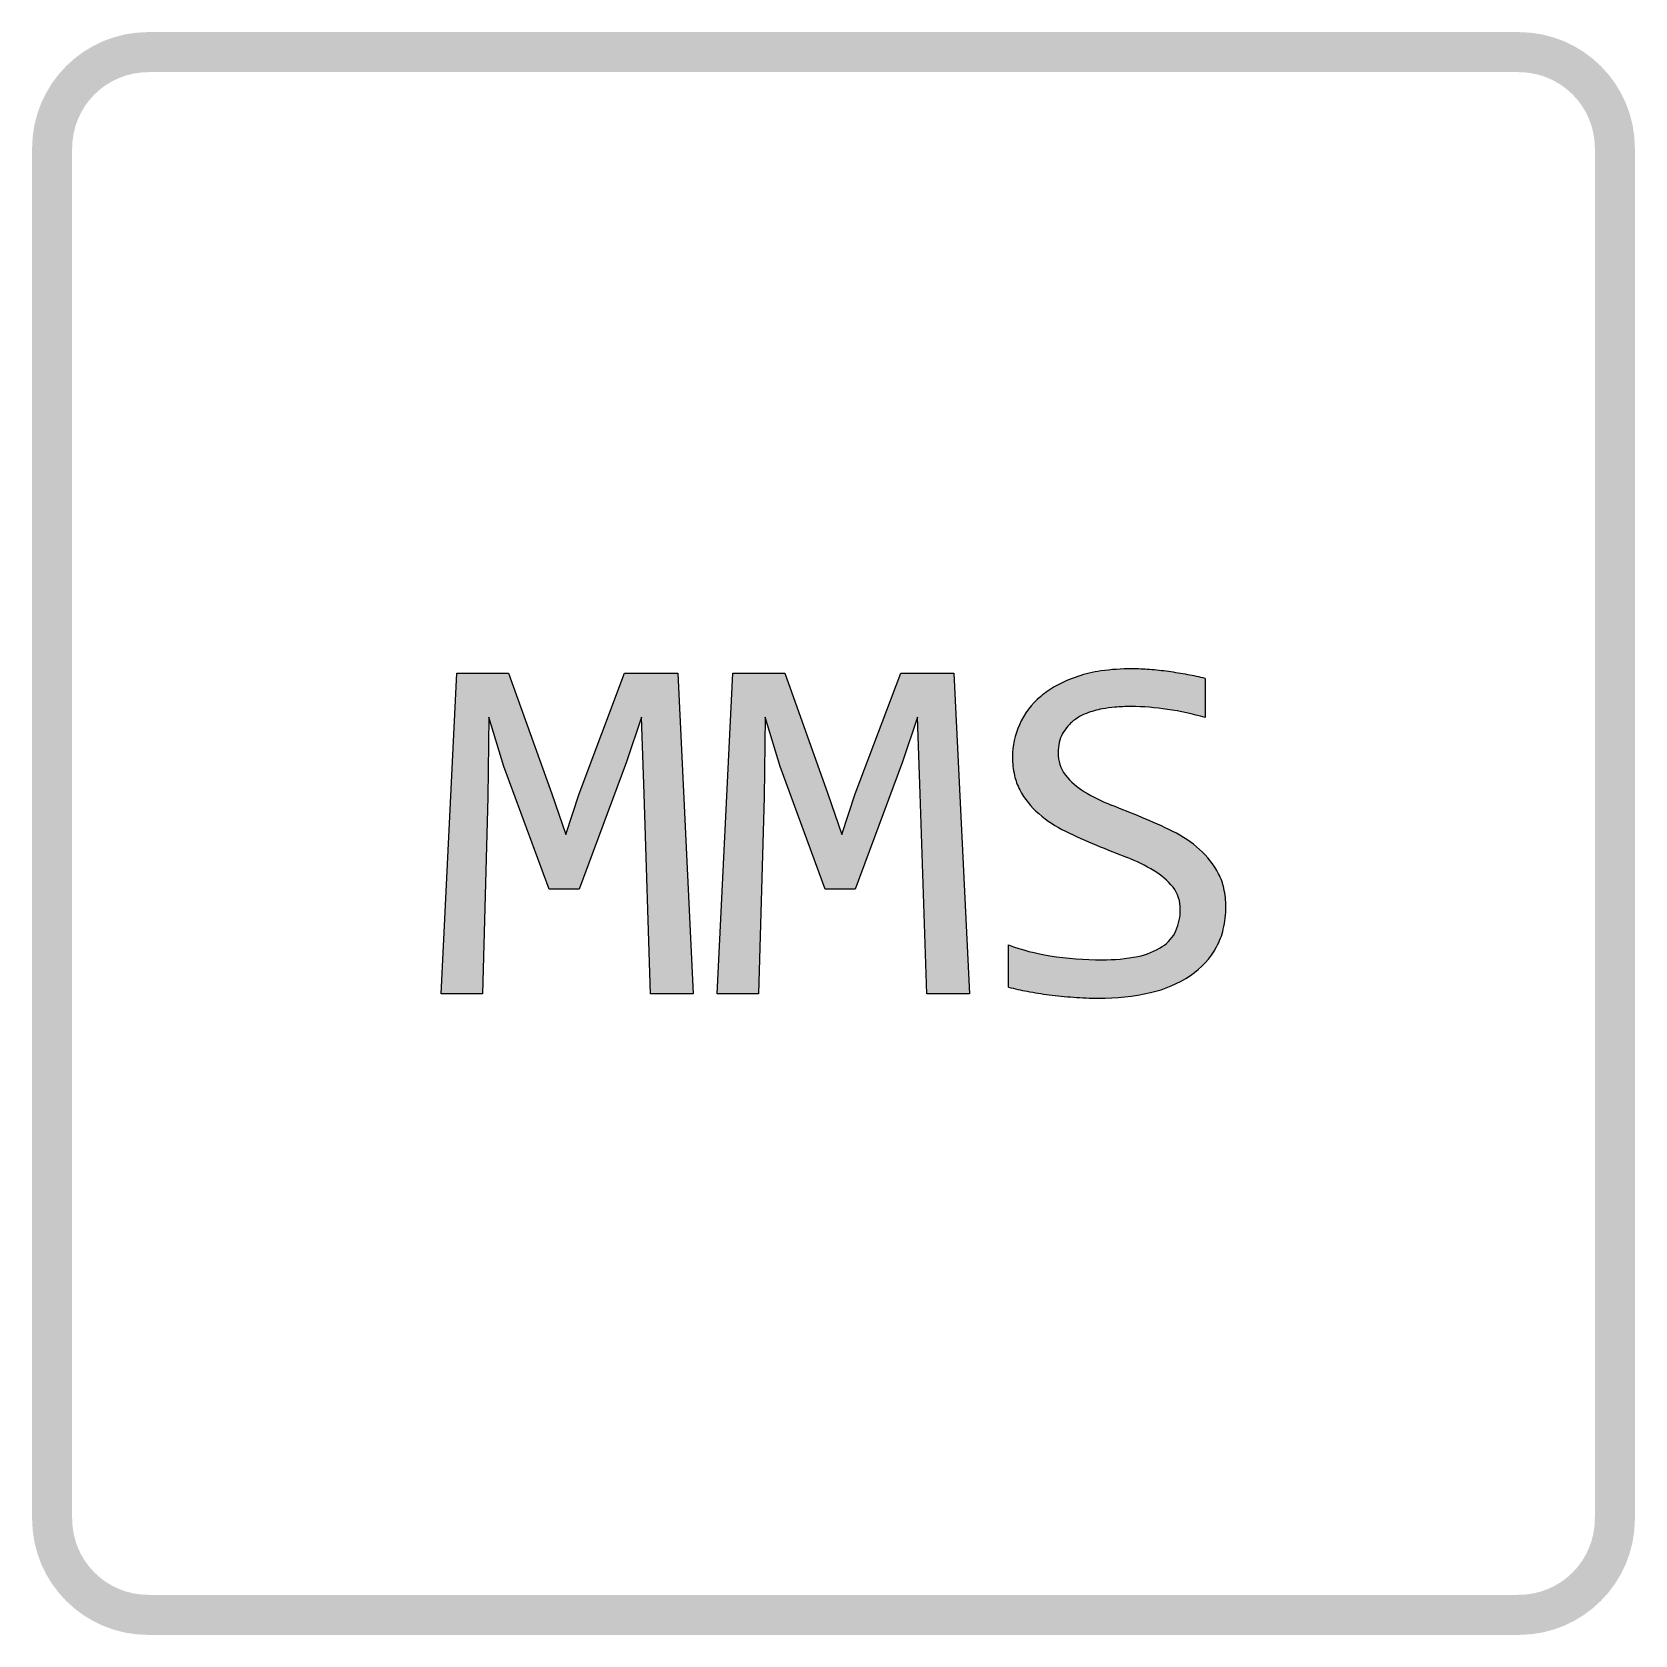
# Model space of a CAD drawing. Header units: millimetres. Extents: x -100 to 100, y -100 to 100.
import ezdxf

# ---------------------------------------------------------------- set-up
doc = ezdxf.new("R2010")
doc.units = ezdxf.units.MM
doc.layers.get('0').update_dxf_attribs({"color": 178, "lineweight": 25, "true_color": 0x000000})

msp = doc.modelspace()

# ---------------------------------------------------------------- hatches: boundary and pattern name
h = msp.add_hatch(color=256)
edge = h.paths.add_edge_path(flags=0)
edge.add_line((100, -85.50000000000003), (100, 85.49999999999997))
edge.add_arc((85.49999999999997, 85.49999999999997), 14.5, 0, 90)
edge.add_line((85.49999999999997, 99.99999999999997), (-85.50000000000003, 100))
edge.add_arc((-85.50000000000003, 85.49999999999997), 14.5, 90, 180)
edge.add_line((-100, 85.49999999999997), (-100, -85.50000000000003))
edge.add_arc((-85.50000000000003, -85.50000000000003), 14.5, 180, 270)
edge.add_line((-85.50000000000003, -100), (85.49999999999997, -100))
edge.add_arc((85.49999999999997, -85.50000000000003), 14.5, 270, 360)
edge = h.paths.add_edge_path(flags=0)
edge.add_arc((-85.50000000000003, 85.49999999999997), 9.5, 90.00000000000001, 180)
edge.add_line((-95.00000000000003, 85.49999999999997), (-95.00000000000003, -85.50000000000003))
edge.add_arc((-85.50000000000003, -85.50000000000003), 9.5, 180, 270)
edge.add_line((-85.50000000000003, -95.00000000000003), (85.49999999999997, -95.00000000000003))
edge.add_arc((85.49999999999997, -85.50000000000003), 9.5, 270, 360)
edge.add_line((94.99999999999997, -85.50000000000003), (94.99999999999997, 85.49999999999997))
edge.add_arc((85.49999999999997, 85.49999999999997), 9.5, 0, 90.00000000000001)
edge.add_line((85.49999999999997, 94.99999999999997), (-85.50000000000003, 94.99999999999997))
h = msp.add_hatch(color=256)
h.paths.add_polyline_path([(-22.82356541698547, -20), (-23.61928079571539, 4.942616679418514), (-23.95592960979343, 14.52180566182096), (-25.82280030604439, 8.951798010711553), (-31.72945677123184, -6.962509563886767), (-35.49380260137721, -6.962509563886767), (-41.12501912777354, 8.339709257842387), (-42.9918898240245, 14.52180566182096), (-43.11430757459833, 4.514154552410098), (-43.81820964039787, -20), (-48.95975516449887, -20), (-47.00107115531753, 20), (-40.54353481254783, 20), (-35.15715378729917, 4.942616679418514), (-33.41270084162204, -0.1377199693955653), (-31.72945677123184, 4.942616679418514), (-26.06763580719205, 20), (-19.4264728385616, 20), (-17.49839326702373, -20)], flags=0)
h.paths.add_polyline_path([(-8.538638102524871, 14.52180566182096), (-8.66105585309871, 4.514154552410098), (-9.364957918898249, -20), (-14.50650344299924, -20), (-12.54781943381791, 20), (-6.090283091048214, 20), (-0.7039020657995465, 4.942616679418514), (1.040550879877571, -0.1377199693955653), (2.723794950267788, 4.942616679418514), (8.385615914307571, 20), (15.02677888293802, 20), (16.9548584544759, -20), (11.62968630451415, -20), (10.83397092578424, 4.942616679418514), (10.4973221117062, 14.52180566182096), (8.630451415455234, 8.951798010711553), (2.723794950267788, -6.962509563886767), (-1.040550879877593, -6.962509563886767), (-6.671767406273915, 8.339709257842387)], flags=0)
edge = h.paths.add_edge_path(flags=0)
edge.add_arc((38.06416905221906, -9.16602907421573), 10.8955861122798, 0, 12.326429423784987, ccw=False)
edge.add_arc((36.77937844904149, -9.16602907421577), 12.18037671545737, 346.87709014100363, 360, ccw=False)
edge.add_arc((39.9833327263738, -9.912963200219647), 8.890508389851423, 331.50436138175587, 346.8770901410038, ccw=False)
edge.add_arc((38.89465722556912, -9.313312610833016), 10.13338586154056, 303.94233104133747, 331.4613515691275, ccw=False)
edge.add_arc((36.27710861470237, -5.200752856665751), 15.00721368955996, 282.59240960780687, 303.46599470057004, ccw=False)
edge.add_arc((33.35967948504715, 6.965584019016021), 27.51762718733893, 269.47316113600857, 282.9980593773612, ccw=False)
edge.add_arc((33.10079858454471, 20.33905472934016), 40.88993502652158, 265.56533546984997, 270.0082081773583, ccw=False)
edge.add_arc((34.78681437379829, 42.71466505500333), 63.32894182299701, 262.85440624141165, 265.60981596276014, ccw=False)
edge.add_arc((32.39986281799853, 23.94779500107205), 44.41092652685305, 259.3209071552746, 262.8982463299978, ccw=False)
edge.add_arc((30.42939974881343, 13.74781654660984), 34.02249549469252, 255.3840800855626, 259.39870632770453, ccw=False)
edge.add_line((21.84422341239481, -19.17368018362663), (21.8442234123948, -13.9097169089518))
edge.add_arc((31.594047512418, 12.8801886109072), 28.50891277731167, 250.0017074126825, 260.7288621467621)
edge.add_arc((33.15800810760416, 23.08374506435145), 38.8312742644974, 260.8769006512198, 270.5112785487233)
edge.add_arc((33.83917234568775, 5.156346483225175), 20.905008513152, 269.0827403396049, 281.4471531696067)
edge.add_arc((36.32877978751321, -6.864579247239839), 8.629274687978372, 281.0861940703453, 302.9152026307361)
edge.add_arc((38.34222837173785, -10.05458952668975), 4.857428311058498, 303.4247926205509, 334.6450624117106)
edge.add_arc((36.96918130898666, -9.590363115406861), 6.299259193846216, 336.1775314170115, 361.0759831792698)
edge.add_arc((38.92625281105475, -9.3551233560942), 4.342652003756002, 358.4568054153493, 397.6516977276412)
edge.add_arc((35.44794274855256, -12.30584178353342), 8.901551758032474, 39.01277178214567, 59.29934142040698)
edge.add_arc((28.70130320600351, -23.32417665161946), 21.82084990769569, 58.83817324059834, 68.66134202002388)
edge.add_arc((262.7902306442285, 564.5593362053347), 610.954985256725, 247.88648387094838, 248.2747505597413, ccw=False)
edge.add_arc((54.06926437725895, 50.91935367632477), 56.52692678326351, 243.627552694581, 247.8979751293432, ccw=False)
edge.add_arc((35.93951268075133, 14.5405452114123), 15.88112853120482, 229.4194102835127, 243.92801034225658, ccw=False)
edge.add_arc((32.25801873509037, 10.19904155316849), 10.18895707357844, 207.6993254014544, 229.2610710952318, ccw=False)
edge.add_arc((29.5338560269873, 8.780130614063433), 7.117438184241802, 192.5059988809323, 207.7796207250211, ccw=False)
edge.add_arc((32.92942137204554, 9.533282325937279), 10.59552695735542, 180, 192.5059988809324, ccw=False)
edge.add_arc((32.45859607852081, 9.496397126837156), 10.12476885165724, 156.2564678679327, 179.7912672436612, ccw=False)
edge.add_arc((32.04743615542655, 9.672048160273185), 9.677687215250259, 129.7942204019928, 156.2282428237191, ccw=False)
edge.add_arc((32.96912498824024, 8.794464911433934), 10.94286780142581, 118.27819837366289, 130.5612836322953, ccw=False)
edge.add_arc((36.00049816251509, 3.159458335941412), 17.34150222039031, 108.5278106208876, 118.27819837366289, ccw=False)
edge.add_arc((35.60694561140217, 4.333768367487641), 16.10300003602502, 98.00273817632927, 108.52781062088721, ccw=False)
edge.add_arc((37.23825554705438, -7.269581336102732), 27.82046121368499, 90.00000000000011, 98.00273817632939, ccw=False)
edge.add_arc((37.14726820616279, -7.739814460592161), 28.29084065262494, 85.37905270221762, 89.81572835981018, ccw=False)
edge.add_arc((36.32781711592099, -19.05851355149457), 39.63887997312116, 82.04504810650712, 85.51649251591078, ccw=False)
edge.add_arc((33.79124243381891, -37.4998744509188), 58.25384474100395, 79.70639158307068, 82.08440668612468, ccw=False)
edge.add_arc((37.35147581950976, -18.27669007543483), 38.70393063722331, 76.49656932246108, 79.80689820071001, ccw=False)
edge.add_line((46.38898240244835, 19.35730680948738), (46.38898240244835, 14.46059678653405))
edge.add_arc((36.16691066702831, -21.18473785841746), 37.08207966814501, 73.99860905817502, 81.45639779816693)
edge.add_arc((37.02679402575879, -15.03314267932813), 30.87106757794872, 81.33844702881122, 89.83473719152565)
edge.add_arc((37.11583779648061, -9.049448003921261), 24.88724448441094, 90.00000000000026, 94.62133887165953)
edge.add_arc((36.34701741316235, 0.4617776438044476), 15.34499642099522, 94.62133887165915, 100.5076892278767)
edge.add_arc((35.6119703189513, 4.424768653177633), 11.31441433262625, 100.5076892278766, 110.9778236802777)
edge.add_arc((33.72797685122977, 9.338423067222775), 6.051959478940307, 110.977823680278, 125.3112134396328)
edge.add_arc((33.72329302508727, 9.345035527659457), 6.043856216612098, 125.311213439634, 137.7915869959455)
edge.add_arc((32.67843189941213, 10.29273734235738), 4.633227455552385, 137.7915869959447, 152.0544213067317)
edge.add_arc((32.60343107587822, 10.33252465552954), 4.548326608558819, 152.0544213067324, 166.7780850395372)
edge.add_arc((33.6605109680832, 10.08416220351947), 5.634191151709829, 166.7780850395363, 180)
edge.add_arc((32.43099676803626, 9.973212094527263), 4.406074100057292, 178.5570726124522, 217.3658089159223)
edge.add_arc((35.94874416694601, 12.90727720116093), 8.984747564581324, 218.6221827158599, 238.8491355373754)
edge.add_arc((42.26830459306709, 23.05276477813454), 20.93701752073818, 238.4108982419514, 248.6684901376513)
edge.add_arc((-191.4965810651139, -564.0084563279298), 610.9549852569172, 67.88648387094821, 68.27475055974088, ccw=False)
edge.add_arc((18.90069381651225, -46.23347621200435), 52.06506531955826, 63.25148390883987, 67.89500807808417, ccw=False)
edge.add_arc((35.36052369065831, -13.74976615946471), 15.64945066019147, 48.720011405408684, 63.538367173813526, ccw=False)
edge.add_arc((38.77234589157121, -9.819857926034265), 10.44527241755281, 27.2673403247731, 48.562315114108515, ccw=False)
edge.add_arc((41.54243617790126, -8.405963294900015), 7.335243125082022, 12.326429423785214, 27.363546927392292, ccw=False)

# ---------------------------------------------------------------- linework, layer by layer
for p, q in [((-48.95975516449887, -20), (-47.00107115531753, 20)), ((-47.00107115531753, 20), (-40.54353481254783, 20)), ((-40.54353481254783, 20), (-35.15715378729917, 4.942616679418514)), ((-31.72945677123184, 4.942616679418514), (-26.06763580719205, 20)), ((-26.06763580719205, 20), (-19.4264728385616, 20)), ((-19.4264728385616, 20), (-17.49839326702373, -20)), ((-14.50650344299924, -20), (-12.54781943381791, 20)), ((-12.54781943381791, 20), (-6.090283091048214, 20)), ((-6.090283091048214, 20), (-0.7039020657995465, 4.942616679418514)), ((2.723794950267788, 4.942616679418514), (8.385615914307571, 20)), ((8.385615914307571, 20), (15.02677888293802, 20)), ((15.02677888293802, 20), (16.9548584544759, -20)), ((46.38898240244835, 19.35730680948738), (46.38898240244835, 14.46059678653405)), ((-42.9918898240245, 14.52180566182096), (-43.11430757459833, 4.514154552410098)), ((-41.12501912777354, 8.339709257842387), (-42.9918898240245, 14.52180566182096)), ((-23.95592960979343, 14.52180566182096), (-25.82280030604439, 8.951798010711553)), ((-23.61928079571539, 4.942616679418514), (-23.95592960979343, 14.52180566182096)), ((-8.538638102524871, 14.52180566182096), (-8.66105585309871, 4.514154552410098)), ((-6.671767406273915, 8.339709257842387), (-8.538638102524871, 14.52180566182096)), ((10.4973221117062, 14.52180566182096), (8.630451415455234, 8.951798010711553)), ((10.83397092578424, 4.942616679418514), (10.4973221117062, 14.52180566182096)), ((-35.49380260137721, -6.962509563886767), (-41.12501912777354, 8.339709257842387)), ((-25.82280030604439, 8.951798010711553), (-31.72945677123184, -6.962509563886767)), ((-1.040550879877593, -6.962509563886767), (-6.671767406273915, 8.339709257842387)), ((8.630451415455234, 8.951798010711553), (2.723794950267788, -6.962509563886767)), ((-43.11430757459833, 4.514154552410098), (-43.81820964039787, -20)), ((-35.15715378729917, 4.942616679418514), (-33.41270084162204, -0.1377199693955653)), ((-33.41270084162204, -0.1377199693955653), (-31.72945677123184, 4.942616679418514)), ((-22.82356541698547, -20), (-23.61928079571539, 4.942616679418514)), ((-8.66105585309871, 4.514154552410098), (-9.364957918898249, -20)), ((-0.7039020657995465, 4.942616679418514), (1.040550879877571, -0.1377199693955653)), ((1.040550879877571, -0.1377199693955653), (2.723794950267788, 4.942616679418514)), ((11.62968630451415, -20), (10.83397092578424, 4.942616679418514)), ((-31.72945677123184, -6.962509563886767), (-35.49380260137721, -6.962509563886767)), ((2.723794950267788, -6.962509563886767), (-1.040550879877593, -6.962509563886767)), ((21.84422341239481, -19.17368018362663), (21.8442234123948, -13.9097169089518)), ((-43.81820964039787, -20), (-48.95975516449887, -20)), ((-17.49839326702373, -20), (-22.82356541698547, -20)), ((-9.364957918898249, -20), (-14.50650344299924, -20)), ((16.9548584544759, -20), (11.62968630451415, -20))]:
    msp.add_line(p, q)
for centre, radius, start, end in [((35.60694561140217, 4.333768367487641), 16.10300003602502, 98.0027381763293, 108.5278106208872), ((37.23825554705438, -7.269581336102732), 27.82046121368499, 90.00000000000011, 98.00273817632944), ((37.14726820616279, -7.739814460592161), 28.29084065262494, 85.3790527022176, 89.81572835981021), ((36.32781711592099, -19.05851355149457), 39.63887997312116, 82.04504810650717, 85.51649251591081), ((33.79124243381891, -37.4998744509188), 58.25384474100395, 79.70639158307074, 82.08440668612468), ((32.96912498824024, 8.794464911433934), 10.94286780142581, 118.2781983736629, 130.5612836322953), ((36.00049816251509, 3.159458335941412), 17.34150222039031, 108.5278106208876, 118.2781983736629), ((37.35147581950976, -18.27669007543483), 38.70393063722331, 76.49656932246107, 79.80689820070995), ((32.04743615542655, 9.672048160273185), 9.677687215250259, 129.7942204019928, 156.2282428237191), ((33.72329302508727, 9.345035527659457), 6.043856216612098, 125.311213439634, 137.7915869959455), ((33.72797685122977, 9.338423067222775), 6.051959478940307, 110.977823680278, 125.3112134396328), ((35.6119703189513, 4.424768653177633), 11.31441433262625, 100.5076892278766, 110.9778236802777), ((36.34701741316235, 0.4617776438044476), 15.34499642099522, 94.62133887165915, 100.5076892278767), ((37.11583779648061, -9.049448003921261), 24.88724448441094, 90.00000000000026, 94.62133887165953), ((37.02679402575879, -15.03314267932813), 30.87106757794872, 81.33844702881122, 89.83473719152565), ((36.16691066702831, -21.18473785841746), 37.08207966814501, 73.99860905817502, 81.45639779816693), ((32.45859607852081, 9.496397126837156), 10.12476885165724, 156.2564678679327, 179.7912672436612), ((32.60343107587822, 10.33252465552954), 4.548326608558819, 152.0544213067324, 166.7780850395372), ((32.67843189941213, 10.29273734235738), 4.633227455552385, 137.7915869959447, 152.0544213067317), ((32.43099676803626, 9.973212094527263), 4.406074100057292, 178.5570726124522, 217.3658089159223), ((33.6605109680832, 10.08416220351947), 5.634191151709829, 166.7780850395363, 180), ((32.92942137204554, 9.533282325937279), 10.59552695735542, 180, 192.5059988809324), ((29.5338560269873, 8.780130614063433), 7.117438184241802, 192.5059988809323, 207.7796207250211), ((35.94874416694601, 12.90727720116093), 8.984747564581324, 218.6221827158599, 238.8491355373754), ((32.25801873509037, 10.19904155316849), 10.18895707357844, 207.6993254014544, 229.2610710952318), ((42.26830459306709, 23.05276477813454), 20.93701752073818, 238.4108982419514, 248.6684901376513), ((35.93951268075133, 14.5405452114123), 15.88112853120482, 229.4194102835127, 243.9280103422566), ((-191.4965810651139, -564.0084563279298), 610.9549852569172, 67.88648387094817, 68.27475055974097), ((18.90069381651225, -46.23347621200435), 52.06506531955826, 63.25148390883991, 67.89500807808417), ((54.06926437725895, 50.91935367632477), 56.52692678326351, 243.627552694581, 247.8979751293432), ((35.36052369065831, -13.74976615946471), 15.64945066019147, 48.72001140540877, 63.5383671738135), ((262.7902306442285, 564.5593362053347), 610.954985256725, 247.8864838709484, 248.2747505597413), ((38.77234589157121, -9.819857926034265), 10.44527241755281, 27.2673403247731, 48.56231511410853), ((28.70130320600351, -23.32417665161946), 21.82084990769569, 58.83817324059834, 68.66134202002388), ((35.44794274855256, -12.30584178353342), 8.901551758032474, 39.01277178214567, 59.29934142040698), ((41.54243617790126, -8.405963294900015), 7.335243125082022, 12.32642942378522, 27.3635469273923), ((38.92625281105475, -9.3551233560942), 4.342652003756002, 358.4568054153493, 37.65169772764123), ((38.06416905221906, -9.16602907421573), 10.8955861122798, 0, 12.32642942378498), ((36.96918130898666, -9.590363115406861), 6.299259193846216, 336.1775314170115, 1.075983179269849), ((36.77937844904149, -9.16602907421577), 12.18037671545737, 346.8770901410036, 0), ((39.9833327263738, -9.912963200219647), 8.890508389851423, 331.5043613817559, 346.8770901410038), ((31.594047512418, 12.8801886109072), 28.50891277731167, 250.0017074126825, 260.7288621467621), ((38.34222837173785, -10.05458952668975), 4.857428311058498, 303.4247926205509, 334.6450624117106), ((33.15800810760416, 23.08374506435145), 38.8312742644974, 260.8769006512198, 270.5112785487233), ((33.83917234568775, 5.156346483225175), 20.905008513152, 269.0827403396049, 281.4471531696067), ((36.32877978751321, -6.864579247239839), 8.629274687978372, 281.0861940703453, 302.9152026307361), ((38.89465722556912, -9.313312610833016), 10.13338586154056, 303.9423310413375, 331.4613515691274), ((36.27710861470237, -5.200752856665751), 15.00721368955996, 282.5924096078069, 303.46599470057), ((30.42939974881343, 13.74781654660984), 34.02249549469252, 255.3840800855626, 259.3987063277045), ((32.39986281799853, 23.94779500107205), 44.41092652685305, 259.3209071552747, 262.8982463299978), ((33.35967948504715, 6.965584019016021), 27.51762718733893, 269.4731611360086, 282.9980593773612), ((34.78681437379829, 42.71466505500333), 63.32894182299701, 262.8544062414117, 265.6098159627601), ((33.10079858454471, 20.33905472934016), 40.88993502652158, 265.56533546985, 270.0082081773583)]:
    msp.add_arc(centre, radius, start, end)

doc.saveas('drawing.dxf')
